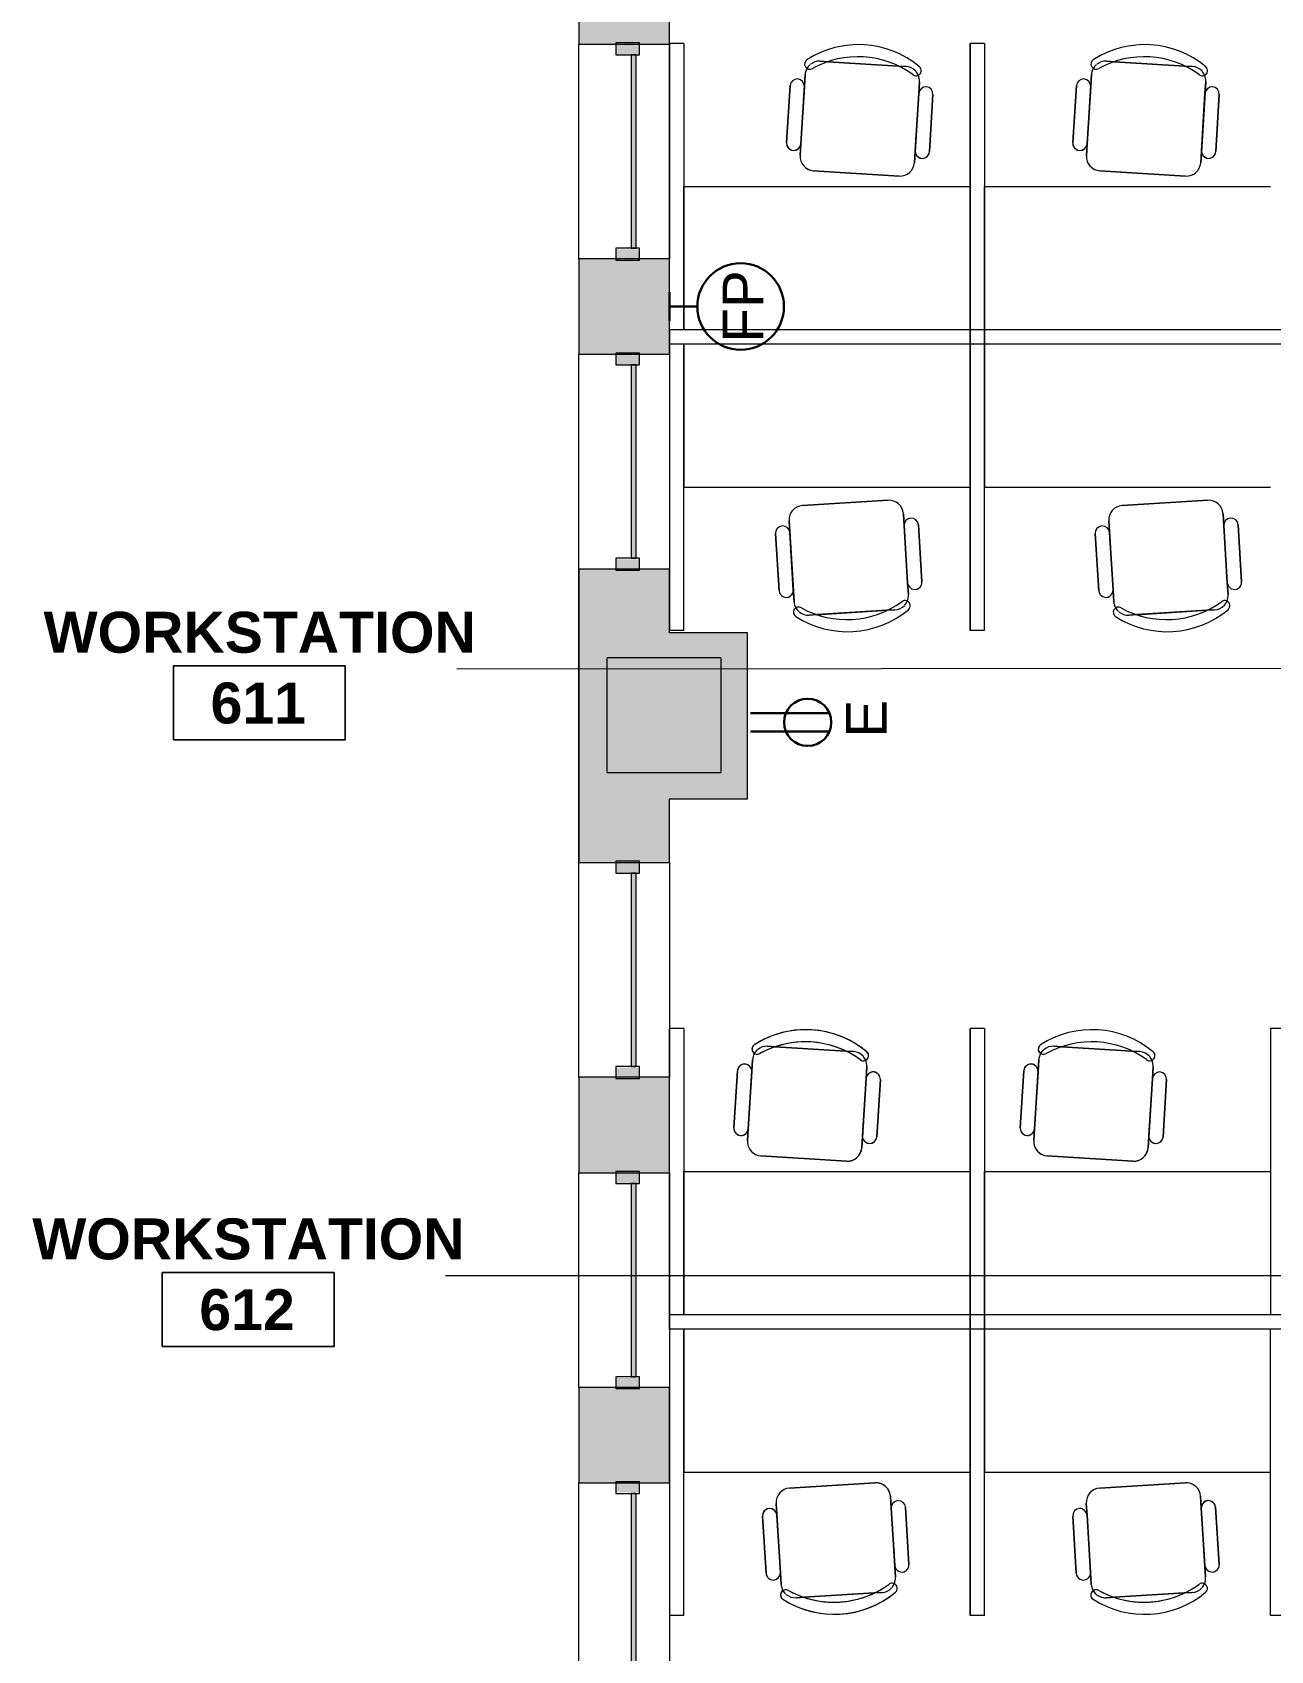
# Model space of a CAD drawing. Header units: inches. Extents: x -1880 to 225, y -1065 to 162.
# Drawn here: x -1880.4 to -1620.9, y -796.9 to -457.8 of the extents above; entities that cross this region are included whole.
import ezdxf

# ---------------------------------------------------------------- set-up
doc = ezdxf.new("R2010")
doc.units = ezdxf.units.IN
doc.header["$MEASUREMENT"] = 0
for name, color, linetype, lineweight in [('06_555 11th St - background_dwg', 8, 'Continuous', 9), ('A-ANNO-NOTE', 131, 'Continuous', 30), ('A-AREA-IDEN', 2, 'Continuous', 9), ('A-DETL', 90, 'Continuous', 9), ('A-GLAZ-CURT', 52, 'Continuous', 13), ('A-GLAZ-CWMG', 51, 'Continuous', 13), ('A-WALL', 113, 'Continuous', 13), ('A-WALL-PATT', 111, 'Continuous', 13), ('I-FURN', 30, 'Continuous', 9), ('S-COLS', 52, 'Continuous', 13), ('W', 7, 'Continuous', 9)]:
    doc.layers.add(name, color=color, linetype=linetype, lineweight=lineweight)
doc.styles.add('Swis721 Lt BT', font='swissl.ttf', dxfattribs={"height": 8.514638})
doc.styles.add('Swis721 Lt BT_B', font='', dxfattribs={"height": 8.583975})
doc.styles.get('Swis721 Lt BT_B').set_extended_font_data('Swis721 Lt BT', bold=True)

# ---------------------------------------------------------------- blocks, each defined once
blk = doc.blocks.new('System Panel - Glazed-4837756-FIRST FLOOR POWER _ SIGNAL')
at = {"layer": 'A-GLAZ-CURT', "lineweight": 9}
blk.add_hatch(color=7, dxfattribs=at).paths.add_polyline_path([(20.25, 0.75), (20.25, 1.75), (-20.25, 1.75), (-20.25, 0.75), (-0.51, 0.75)], flags=0)
at = {"layer": 'A-GLAZ-CURT', "color": 8, "lineweight": 20}
for p, q in [((20.25, 1.75), (-20.25, 1.75)), ((-20.25, 1.75), (-20.25, 0.75)), ((-20.25, 0.75), (20.25, 0.75)), ((20.25, 0.75), (20.25, 1.75))]:
    blk.add_line(p, q, dxfattribs=at)
blk = doc.blocks.new('System Panel - Glazed-4837760-FIRST FLOOR POWER _ SIGNAL')
at = {"layer": 'A-GLAZ-CURT', "lineweight": 9}
blk.add_hatch(color=7, dxfattribs=at).paths.add_polyline_path([(20.25, 1.75), (-20.25, 1.75), (-20.25, 0.75), (20.25, 0.75)], flags=0)
at = {"layer": 'A-GLAZ-CURT', "color": 8, "lineweight": 20}
for p, q in [((20.25, 1.75), (-20.25, 1.75)), ((-20.25, 1.75), (-20.25, 0.75)), ((-20.25, 0.75), (20.25, 0.75)), ((20.25, 0.75), (20.25, 1.75))]:
    blk.add_line(p, q, dxfattribs=at)
blk = doc.blocks.new('Rectangular Mullion - 2_5_ x 5_ rectangular-4837751-FIRST FLOOR POWER _ SIGNAL')
at = {"layer": 'A-GLAZ-CWMG', "lineweight": 9}
blk.add_hatch(color=7, dxfattribs=at).paths.add_polyline_path([(1, -1.75), (1, -2.5), (-1.25, -2.5), (-1.25, 2.5), (1, 2.5), (1, -0.75)], flags=0)
at = {"layer": 'A-GLAZ-CWMG', "color": 8, "lineweight": 20}
for p, q in [((-1.25, 2.5), (1.25, 2.5)), ((-1.25, -2.5), (-1.25, 2.5)), ((1.25, 2.5), (1.25, -2.5)), ((1.25, -2.5), (-1.25, -2.5))]:
    blk.add_line(p, q, dxfattribs=at)
blk = doc.blocks.new('Rectangular Mullion - 2_5_ x 5_ rectangular-4836572-FIRST FLOOR POWER _ SIGNAL')
at = {"layer": 'A-GLAZ-CWMG', "lineweight": 9}
blk.add_hatch(color=7, dxfattribs=at).paths.add_polyline_path([(1.25, 2.5), (1.25, -2.5), (-1, -2.5), (-1, 2.5)], flags=0)
at = {"layer": 'A-GLAZ-CWMG', "color": 8, "lineweight": 20}
for p, q in [((-1.25, 2.5), (1.25, 2.5)), ((-1.25, -2.5), (-1.25, 2.5)), ((1.25, 2.5), (1.25, -2.5)), ((1.25, -2.5), (-1.25, -2.5))]:
    blk.add_line(p, q, dxfattribs=at)
blk = doc.blocks.new('Concrete-Rectangular-Column - 24 x 24-5170815-FIRST FLOOR POWER _ SIGNAL')
at = {"layer": 'S-COLS', "lineweight": 9}
blk.add_hatch(color=7, dxfattribs=at).paths.add_polyline_path([(-8.25, -12), (12, -12), (12, 12), (-12, 12), (-12, -12)], flags=0)
at = {"layer": 'S-COLS', "color": 8, "lineweight": 20}
for p, q in [((12, 12), (-12, 12)), ((-12, 12), (-12, -12)), ((12, -12), (12, 12)), ((-12, -12), (12, -12))]:
    blk.add_line(p, q, dxfattribs=at)
blk = doc.blocks.new('F-Chairs1 - Workstation-4925058-FIRST FLOOR POWER _ SIGNAL')
at = {"layer": 'I-FURN'}
for p, q in [((-7.33, -4), (-9, -4)), ((-9, -4), (-7.33, -4)), ((7.44, -4), (-7.44, -4)), ((7.33, -4), (-7.33, -4)), ((-7.33, -4), (7.33, -4)), ((9, -4), (7.33, -4)), ((7.33, -4), (9, -4)), ((-15, -9.5), (-15, -21.5)), ((-15, -9.5), (-15, -21.5)), ((-15, -21.5), (-15, -9.5)), ((-12, -7), (-12, -24)), ((-12, -7), (-12, -9.5)), ((-12, -9.5), (-12, -7)), ((-12, -21.5), (-12, -9.5)), ((-12, -9.5), (-12, -21.5)), ((-12, -9.5), (-12, -21.5)), ((-12, -21.5), (-12, -9.5)), ((12, -24), (12, -7)), ((12, -9.5), (12, -7)), ((12, -7), (12, -9.5)), ((12, -9.5), (12, -21.5)), ((12, -21.5), (12, -9.5)), ((12, -21.5), (12, -9.5)), ((12, -9.5), (12, -21.5)), ((15, -21.5), (15, -9.5)), ((15, -21.5), (15, -9.5)), ((15, -9.5), (15, -21.5)), ((-12, -21.5), (-12, -24)), ((-12, -24), (-12, -21.5)), ((12, -24), (12, -21.5)), ((12, -21.5), (12, -24)), ((-9, -27), (9, -27)), ((-9, -27), (9, -27)), ((9, -27), (-9, -27))]:
    blk.add_line(p, q, dxfattribs=at)
for centre, radius, start, end in [((0, -20), 20, 53.8255, 126.1745), ((0, -20), 20, 53.8255, 126.1745), ((0, -20), 20, 117.1309, 126.1745), ((0, -22.18), 19.64, 57.5758, 122.4242), ((0, -22.18), 19.64, 57.5758, 122.4242), ((0, -22.18), 19.64, 98.1061, 122.4242), ((0, -20), 20, 53.8255, 117.1309), ((0, -22.18), 19.64, 57.5758, 98.1061), ((-11.17, -4.73), 1.08, 126.1745, 306.1745), ((-11.17, -4.73), 1.08, 126.1745, 306.1745), ((-11.17, -4.73), 1.08, 126.1745, 306.1745), ((-9, -7), 3, 153.7164, 180), ((-9, -7), 3, 153.6047, 180), ((-9, -7), 3, 153.6047, 180), ((-9, -7), 3, 135, 153.6047), ((-9, -7), 3, 135, 153.6047), ((-9, -7), 3, 90, 133.385), ((-9, -7), 3, 90, 133.385), ((9, -7), 3, 45.9978, 90), ((9, -7), 3, 45.9978, 90), ((11.17, -4.73), 1.08, 233.8255, 53.8255), ((11.17, -4.73), 1.08, 233.8255, 53.8255), ((11.17, -4.73), 1.08, 233.8255, 38.8255), ((9, -7), 3, 26.3953, 45), ((9, -7), 3, 26.3953, 45), ((9, -7), 3, 0, 26.2836), ((9, -7), 3, 360, 26.3953), ((9, -7), 3, 360, 26.3953), ((11.17, -4.73), 1.08, 38.8255, 53.8255), ((-13.5, -9.5), 1.5, 0, 180), ((-13.5, -9.5), 1.5, 360, 180), ((-13.5, -9.5), 1.5, 165, 180), ((-13.5, -9.5), 1.5, 150, 165), ((-13.5, -9.5), 1.5, 135, 150), ((-13.5, -9.5), 1.5, 120, 135), ((-13.5, -9.5), 1.5, 0, 120), ((13.5, -9.5), 1.5, 0, 180), ((13.5, -9.5), 1.5, 360, 180), ((13.5, -9.5), 1.5, 90, 180), ((13.5, -9.5), 1.5, 0, 90), ((-13.5, -21.5), 1.5, 180, 0), ((-13.5, -21.5), 1.5, 180, 360), ((-13.5, -21.5), 1.5, 180, 0), ((13.5, -21.5), 1.5, 180, 0), ((13.5, -21.5), 1.5, 180, 360), ((13.5, -21.5), 1.5, 180, 240), ((13.5, -21.5), 1.5, 240, 0), ((-9, -24), 3, 180, 270), ((-9, -24), 3, 180, 270), ((-9, -24), 3, 180, 210), ((-9, -24), 3, 210, 225), ((-9, -24), 3, 225, 240), ((-9, -24), 3, 240, 255), ((-9, -24), 3, 255, 270), ((9, -24), 3, 270, 0), ((9, -24), 3, 270, 360), ((9, -24), 3, 270, 0)]:
    blk.add_arc(centre, radius, start, end, dxfattribs=at)
blk = doc.blocks.new('F-Chairs1 - Workstation-V14-FIRST FLOOR POWER _ SIGNAL')
at = {"layer": 'I-FURN'}
for p, q in [((-12, 7), (-12, 24)), ((-12, 24), (-12, 21.5)), ((-12, 21.5), (-12, 24)), ((-9, 27), (9, 27)), ((9, 27), (-9, 27)), ((-9, 27), (9, 27)), ((12, 24), (12, 7)), ((12, 21.5), (12, 24)), ((12, 24), (12, 21.5)), ((-15, 9.5), (-15, 21.5)), ((-15, 21.5), (-15, 9.5)), ((-15, 9.5), (-15, 21.5)), ((-12, 9.5), (-12, 21.5)), ((-12, 21.5), (-12, 9.5)), ((-12, 21.5), (-12, 9.5)), ((-12, 9.5), (-12, 21.5)), ((12, 21.5), (12, 9.5)), ((12, 9.5), (12, 21.5)), ((12, 9.5), (12, 21.5)), ((12, 21.5), (12, 9.5)), ((15, 21.5), (15, 9.5)), ((15, 9.5), (15, 21.5)), ((15, 21.5), (15, 9.5)), ((-12, 9.5), (-12, 7)), ((-12, 7), (-12, 9.5)), ((12, 7), (12, 9.5)), ((12, 9.5), (12, 7)), ((-9, 4), (-7.33, 4)), ((-7.33, 4), (-9, 4)), ((7.44, 4), (-7.44, 4)), ((-7.33, 4), (7.33, 4)), ((7.33, 4), (-7.33, 4)), ((7.33, 4), (9, 4)), ((9, 4), (7.33, 4))]:
    blk.add_line(p, q, dxfattribs=at)
for centre, radius, start, end in [((-9, 24), 3, 90, 180), ((-9, 24), 3, 90, 180), ((-9, 24), 3, 105, 180), ((-9, 24), 3, 90, 105), ((9, 24), 3, 360, 90), ((9, 24), 3, 360, 90), ((9, 24), 3, 30, 90), ((9, 24), 3, 15, 30), ((9, 24), 3, 0, 15), ((-13.5, 21.5), 1.5, 360, 180), ((-13.5, 21.5), 1.5, 360, 180), ((-13.5, 21.5), 1.5, 105, 180), ((-13.5, 21.5), 1.5, 0, 105), ((13.5, 21.5), 1.5, 360, 180), ((13.5, 21.5), 1.5, 360, 180), ((13.5, 21.5), 1.5, 75, 180), ((13.5, 21.5), 1.5, 0, 75), ((-13.5, 9.5), 1.5, 180, 360), ((-13.5, 9.5), 1.5, 180, 360), ((-13.5, 9.5), 1.5, 180, 0), ((-9, 7), 3, 180, 206.2836), ((-9, 7), 3, 180, 206.3953), ((-9, 7), 3, 180, 206.3953), ((9, 7), 3, 333.7164, 360), ((9, 7), 3, 333.6047, 0), ((9, 7), 3, 333.6047, 0), ((13.5, 9.5), 1.5, 180, 360), ((13.5, 9.5), 1.5, 180, 360), ((13.5, 9.5), 1.5, 180, 225), ((13.5, 9.5), 1.5, 225, 0), ((-11.17, 4.73), 1.08, 53.8255, 233.8255), ((-11.17, 4.73), 1.08, 53.8255, 233.8255), ((-11.17, 4.73), 1.08, 83.8255, 188.8255), ((-11.17, 4.73), 1.08, 188.8255, 233.8255), ((0, 20), 20, 233.8255, 306.1745), ((0, 20), 20, 233.8255, 306.1745), ((0, 20), 20, 233.8255, 306.1745), ((-9, 7), 3, 206.3953, 225), ((-9, 7), 3, 206.3953, 225), ((-9, 7), 3, 225.9978, 270), ((-9, 7), 3, 225.9978, 270), ((-11.17, 4.73), 1.08, 68.8255, 83.8255), ((-11.17, 4.73), 1.08, 53.8255, 68.8255), ((0, 22.18), 19.64, 237.5758, 302.4242), ((0, 22.18), 19.64, 237.5758, 302.4242), ((0, 22.18), 19.64, 237.5758, 302.4242), ((9, 7), 3, 270, 314.0022), ((9, 7), 3, 270, 314.0022), ((11.17, 4.73), 1.08, 306.1745, 126.1745), ((11.17, 4.73), 1.08, 306.1745, 126.1745), ((11.17, 4.73), 1.08, 21.1745, 126.1745), ((9, 7), 3, 315, 333.6047), ((9, 7), 3, 315, 333.6047), ((11.17, 4.73), 1.08, 306.1745, 21.1745)]:
    blk.add_arc(centre, radius, start, end, dxfattribs=at)
blk = doc.blocks.new('F-Chairs1 - Workstation-V15-FIRST FLOOR POWER _ SIGNAL')
at = {"layer": 'I-FURN'}
for p, q in [((-7.33, -4), (-9, -4)), ((-9, -4), (-7.33, -4)), ((7.44, -4), (-7.44, -4)), ((7.33, -4), (-7.33, -4)), ((-7.33, -4), (7.33, -4)), ((9, -4), (7.33, -4)), ((7.33, -4), (9, -4)), ((-15, -9.5), (-15, -21.5)), ((-15, -9.5), (-15, -21.5)), ((-15, -21.5), (-15, -9.5)), ((-12, -7), (-12, -24)), ((-12, -7), (-12, -9.5)), ((-12, -9.5), (-12, -7)), ((-12, -21.5), (-12, -9.5)), ((-12, -9.5), (-12, -21.5)), ((-12, -9.5), (-12, -21.5)), ((-12, -21.5), (-12, -9.5)), ((12, -24), (12, -7)), ((12, -9.5), (12, -7)), ((12, -7), (12, -9.5)), ((12, -9.5), (12, -21.5)), ((12, -21.5), (12, -9.5)), ((12, -21.5), (12, -9.5)), ((12, -9.5), (12, -21.5)), ((15, -21.5), (15, -9.5)), ((15, -21.5), (15, -9.5)), ((15, -9.5), (15, -21.5)), ((-12, -21.5), (-12, -24)), ((-12, -24), (-12, -21.5)), ((12, -24), (12, -21.5)), ((12, -21.5), (12, -24)), ((-9, -27), (9, -27)), ((-9, -27), (9, -27)), ((9, -27), (-9, -27))]:
    blk.add_line(p, q, dxfattribs=at)
for centre, radius, start, end in [((0, -20), 20, 53.8255, 126.1745), ((0, -20), 20, 53.8255, 126.1745), ((0, -20), 20, 53.8255, 126.1745), ((0, -22.18), 19.64, 57.5758, 122.4242), ((0, -22.18), 19.64, 57.5758, 122.4242), ((0, -22.18), 19.64, 98.1061, 122.4242), ((0, -22.18), 19.64, 57.5758, 98.1061), ((-11.17, -4.73), 1.08, 126.1745, 306.1745), ((-11.17, -4.73), 1.08, 126.1745, 306.1745), ((-11.17, -4.73), 1.08, 126.1745, 306.1745), ((-9, -7), 3, 153.7164, 180), ((-9, -7), 3, 153.6047, 180), ((-9, -7), 3, 153.6047, 180), ((-9, -7), 3, 135, 153.6047), ((-9, -7), 3, 135, 153.6047), ((-9, -7), 3, 90, 133.385), ((-9, -7), 3, 90, 133.385), ((9, -7), 3, 60, 90), ((9, -7), 3, 45.9978, 90), ((9, -7), 3, 45.9978, 60), ((11.17, -4.73), 1.08, 233.8255, 53.8255), ((11.17, -4.73), 1.08, 233.8255, 53.8255), ((11.17, -4.73), 1.08, 233.8255, 248.8255), ((11.17, -4.73), 1.08, 248.8255, 263.8255), ((11.17, -4.73), 1.08, 263.8255, 353.8255), ((9, -7), 3, 30, 45), ((9, -7), 3, 26.3953, 45), ((9, -7), 3, 26.3953, 30), ((9, -7), 3, 0, 26.2836), ((9, -7), 3, 360, 26.3953), ((9, -7), 3, 360, 26.3953), ((11.17, -4.73), 1.08, 353.8255, 53.8255), ((-13.5, -9.5), 1.5, 0, 180), ((-13.5, -9.5), 1.5, 360, 180), ((-13.5, -9.5), 1.5, 0, 180), ((13.5, -9.5), 1.5, 0, 180), ((13.5, -9.5), 1.5, 360, 180), ((13.5, -9.5), 1.5, 0, 180), ((-13.5, -21.5), 1.5, 180, 0), ((-13.5, -21.5), 1.5, 180, 360), ((-13.5, -21.5), 1.5, 180, 330), ((-13.5, -21.5), 1.5, 330, 345), ((-13.5, -21.5), 1.5, 345, 0), ((13.5, -21.5), 1.5, 180, 0), ((13.5, -21.5), 1.5, 180, 360), ((13.5, -21.5), 1.5, 180, 270), ((13.5, -21.5), 1.5, 270, 0), ((-9, -24), 3, 180, 270), ((-9, -24), 3, 180, 270), ((-9, -24), 3, 180, 270), ((9, -24), 3, 270, 0), ((9, -24), 3, 270, 360), ((9, -24), 3, 270, 0)]:
    blk.add_arc(centre, radius, start, end, dxfattribs=at)
blk = doc.blocks.new('F-Chairs1 - Workstation-V19-FIRST FLOOR POWER _ SIGNAL')
at = {"layer": 'I-FURN'}
for p, q in [((-12, 7), (-12, 24)), ((-12, 24), (-12, 21.5)), ((-12, 21.5), (-12, 24)), ((-9, 27), (9, 27)), ((9, 27), (-9, 27)), ((-9, 27), (9, 27)), ((12, 24), (12, 7)), ((12, 21.5), (12, 24)), ((12, 24), (12, 21.5)), ((-15, 9.5), (-15, 21.5)), ((-15, 21.5), (-15, 9.5)), ((-15, 9.5), (-15, 21.5)), ((-12, 9.5), (-12, 21.5)), ((-12, 21.5), (-12, 9.5)), ((-12, 21.5), (-12, 9.5)), ((-12, 9.5), (-12, 21.5)), ((12, 21.5), (12, 9.5)), ((12, 9.5), (12, 21.5)), ((12, 9.5), (12, 21.5)), ((12, 21.5), (12, 9.5)), ((15, 21.5), (15, 9.5)), ((15, 9.5), (15, 21.5)), ((15, 21.5), (15, 9.5)), ((-12, 9.5), (-12, 7)), ((-12, 7), (-12, 9.5)), ((12, 7), (12, 9.5)), ((12, 9.5), (12, 7)), ((-9, 4), (-7.33, 4)), ((-7.33, 4), (-9, 4)), ((7.44, 4), (-7.44, 4)), ((-7.33, 4), (7.33, 4)), ((7.33, 4), (-7.33, 4)), ((7.33, 4), (9, 4)), ((9, 4), (7.33, 4))]:
    blk.add_line(p, q, dxfattribs=at)
for centre, radius, start, end in [((-9, 24), 3, 90, 180), ((-9, 24), 3, 90, 180), ((-9, 24), 3, 165, 180), ((-9, 24), 3, 90, 165), ((9, 24), 3, 360, 90), ((9, 24), 3, 360, 90), ((9, 24), 3, 0, 90), ((-13.5, 21.5), 1.5, 360, 180), ((-13.5, 21.5), 1.5, 360, 180), ((-13.5, 21.5), 1.5, 90, 180), ((-13.5, 21.5), 1.5, 75, 90), ((-13.5, 21.5), 1.5, 60, 75), ((-13.5, 21.5), 1.5, 0, 60), ((13.5, 21.5), 1.5, 360, 180), ((13.5, 21.5), 1.5, 360, 180), ((13.5, 21.5), 1.5, 135, 180), ((13.5, 21.5), 1.5, 45, 135), ((13.5, 21.5), 1.5, 30, 45), ((13.5, 21.5), 1.5, 15, 30), ((13.5, 21.5), 1.5, 0, 15), ((-13.5, 9.5), 1.5, 180, 360), ((-13.5, 9.5), 1.5, 180, 360), ((-13.5, 9.5), 1.5, 180, 225), ((-13.5, 9.5), 1.5, 225, 240), ((-13.5, 9.5), 1.5, 240, 255), ((-13.5, 9.5), 1.5, 255, 345), ((-13.5, 9.5), 1.5, 345, 0), ((-9, 7), 3, 180, 206.2836), ((-9, 7), 3, 180, 206.3953), ((-9, 7), 3, 180, 206.3953), ((9, 7), 3, 333.7164, 360), ((9, 7), 3, 333.6047, 0), ((9, 7), 3, 333.6047, 0), ((13.5, 9.5), 1.5, 180, 360), ((13.5, 9.5), 1.5, 180, 360), ((13.5, 9.5), 1.5, 180, 210), ((13.5, 9.5), 1.5, 210, 225), ((13.5, 9.5), 1.5, 225, 240), ((13.5, 9.5), 1.5, 240, 330), ((13.5, 9.5), 1.5, 330, 0), ((-11.17, 4.73), 1.08, 53.8255, 233.8255), ((-11.17, 4.73), 1.08, 53.8255, 233.8255), ((-11.17, 4.73), 1.08, 158.8255, 233.8255), ((-11.17, 4.73), 1.08, 68.8255, 158.8255), ((0, 20), 20, 233.8255, 306.1745), ((0, 20), 20, 233.8255, 306.1745), ((0, 20), 20, 233.8255, 242.8691), ((-9, 7), 3, 206.3953, 225), ((-9, 7), 3, 206.3953, 225), ((-9, 7), 3, 225.9978, 270), ((-9, 7), 3, 225.9978, 270), ((-11.17, 4.73), 1.08, 53.8255, 68.8255), ((0, 22.18), 19.64, 237.5758, 302.4242), ((0, 22.18), 19.64, 237.5758, 302.4242), ((0, 22.18), 19.64, 237.5758, 245.6818), ((0, 22.18), 19.64, 245.6818, 294.3182), ((0, 22.18), 19.64, 294.3182, 302.4242), ((9, 7), 3, 270, 314.0022), ((9, 7), 3, 270, 314.0022), ((0, 20), 20, 297.1309, 306.1745), ((11.17, 4.73), 1.08, 306.1745, 126.1745), ((11.17, 4.73), 1.08, 306.1745, 126.1745), ((11.17, 4.73), 1.08, 51.1745, 126.1745), ((9, 7), 3, 315, 333.6047), ((9, 7), 3, 315, 333.6047), ((11.17, 4.73), 1.08, 306.1745, 21.1745), ((11.17, 4.73), 1.08, 36.1745, 51.1745), ((11.17, 4.73), 1.08, 21.1745, 36.1745), ((0, 20), 20, 242.8691, 297.1309)]:
    blk.add_arc(centre, radius, start, end, dxfattribs=at)
blk = doc.blocks.new('F-Chairs1 - Workstation-V23-FIRST FLOOR POWER _ SIGNAL')
at = {"layer": 'I-FURN'}
for p, q in [((-12, 7), (-12, 24)), ((-12, 24), (-12, 21.5)), ((-12, 21.5), (-12, 24)), ((-9, 27), (9, 27)), ((9, 27), (-9, 27)), ((-9, 27), (9, 27)), ((12, 24), (12, 7)), ((12, 21.5), (12, 24)), ((12, 24), (12, 21.5)), ((-15, 9.5), (-15, 21.5)), ((-15, 21.5), (-15, 9.5)), ((-15, 9.5), (-15, 21.5)), ((-12, 9.5), (-12, 21.5)), ((-12, 21.5), (-12, 9.5)), ((-12, 21.5), (-12, 9.5)), ((-12, 9.5), (-12, 21.5)), ((12, 21.5), (12, 9.5)), ((12, 9.5), (12, 21.5)), ((12, 9.5), (12, 21.5)), ((12, 21.5), (12, 9.5)), ((15, 21.5), (15, 9.5)), ((15, 9.5), (15, 21.5)), ((15, 21.5), (15, 9.5)), ((-12, 9.5), (-12, 7)), ((-12, 7), (-12, 9.5)), ((12, 7), (12, 9.5)), ((12, 9.5), (12, 7)), ((-9, 4), (-7.33, 4)), ((-7.33, 4), (-9, 4)), ((7.44, 4), (-7.44, 4)), ((-7.33, 4), (7.33, 4)), ((7.33, 4), (-7.33, 4)), ((7.33, 4), (9, 4)), ((9, 4), (7.33, 4))]:
    blk.add_line(p, q, dxfattribs=at)
for centre, radius, start, end in [((-9, 24), 3, 90, 180), ((-9, 24), 3, 90, 180), ((-9, 24), 3, 90, 180), ((9, 24), 3, 360, 90), ((9, 24), 3, 360, 90), ((9, 24), 3, 0, 90), ((-13.5, 21.5), 1.5, 360, 180), ((-13.5, 21.5), 1.5, 360, 180), ((-13.5, 21.5), 1.5, 0, 180), ((13.5, 21.5), 1.5, 360, 180), ((13.5, 21.5), 1.5, 360, 180), ((13.5, 21.5), 1.5, 0, 180), ((-13.5, 9.5), 1.5, 180, 360), ((-13.5, 9.5), 1.5, 180, 360), ((-13.5, 9.5), 1.5, 180, 0), ((-9, 7), 3, 180, 206.2836), ((-9, 7), 3, 180, 206.3953), ((-9, 7), 3, 180, 206.3953), ((9, 7), 3, 333.7164, 360), ((9, 7), 3, 333.6047, 0), ((9, 7), 3, 333.6047, 0), ((13.5, 9.5), 1.5, 180, 360), ((13.5, 9.5), 1.5, 180, 360), ((13.5, 9.5), 1.5, 180, 0), ((-11.17, 4.73), 1.08, 53.8255, 233.8255), ((-11.17, 4.73), 1.08, 53.8255, 233.8255), ((-11.17, 4.73), 1.08, 53.8255, 233.8255), ((0, 20), 20, 233.8255, 306.1745), ((0, 20), 20, 233.8255, 306.1745), ((0, 20), 20, 233.8255, 306.1745), ((-9, 7), 3, 206.3953, 225), ((-9, 7), 3, 206.3953, 225), ((-9, 7), 3, 225.9978, 270), ((-9, 7), 3, 225.9978, 270), ((0, 22.18), 19.64, 237.5758, 302.4242), ((0, 22.18), 19.64, 237.5758, 302.4242), ((0, 22.18), 19.64, 237.5758, 302.4242), ((9, 7), 3, 270, 314.0022), ((9, 7), 3, 270, 314.0022), ((11.17, 4.73), 1.08, 306.1745, 126.1745), ((11.17, 4.73), 1.08, 306.1745, 126.1745), ((11.17, 4.73), 1.08, 306.1745, 126.1745), ((9, 7), 3, 315, 333.6047), ((9, 7), 3, 315, 333.6047)]:
    blk.add_arc(centre, radius, start, end, dxfattribs=at)
blk = doc.blocks.new('F-Chairs1 - Workstation-V25-FIRST FLOOR POWER _ SIGNAL')
at = {"layer": 'I-FURN'}
for p, q in [((-7.33, -4), (-9, -4)), ((-9, -4), (-7.33, -4)), ((7.44, -4), (-7.44, -4)), ((7.33, -4), (-7.33, -4)), ((-7.33, -4), (7.33, -4)), ((9, -4), (7.33, -4)), ((7.33, -4), (9, -4)), ((-15, -9.5), (-15, -21.5)), ((-15, -9.5), (-15, -21.5)), ((-15, -21.5), (-15, -9.5)), ((-12, -7), (-12, -24)), ((-12, -7), (-12, -9.5)), ((-12, -9.5), (-12, -7)), ((-12, -21.5), (-12, -9.5)), ((-12, -9.5), (-12, -21.5)), ((-12, -9.5), (-12, -21.5)), ((-12, -21.5), (-12, -9.5)), ((12, -24), (12, -7)), ((12, -9.5), (12, -7)), ((12, -7), (12, -9.5)), ((12, -9.5), (12, -21.5)), ((12, -21.5), (12, -9.5)), ((12, -21.5), (12, -9.5)), ((12, -9.5), (12, -21.5)), ((15, -21.5), (15, -9.5)), ((15, -21.5), (15, -9.5)), ((15, -9.5), (15, -21.5)), ((-12, -21.5), (-12, -24)), ((-12, -24), (-12, -21.5)), ((12, -24), (12, -21.5)), ((12, -21.5), (12, -24)), ((-9, -27), (9, -27)), ((-9, -27), (9, -27)), ((9, -27), (-9, -27))]:
    blk.add_line(p, q, dxfattribs=at)
for centre, radius, start, end in [((0, -20), 20, 53.8255, 126.1745), ((0, -20), 20, 53.8255, 126.1745), ((0, -20), 20, 53.8255, 126.1745), ((0, -22.18), 19.64, 57.5758, 122.4242), ((0, -22.18), 19.64, 57.5758, 122.4242), ((0, -22.18), 19.64, 57.5758, 122.4242), ((-11.17, -4.73), 1.08, 126.1745, 306.1745), ((-11.17, -4.73), 1.08, 126.1745, 306.1745), ((-11.17, -4.73), 1.08, 126.1745, 306.1745), ((-9, -7), 3, 153.7164, 180), ((-9, -7), 3, 153.6047, 180), ((-9, -7), 3, 153.6047, 180), ((-9, -7), 3, 135, 153.6047), ((-9, -7), 3, 135, 153.6047), ((-9, -7), 3, 90, 133.2301), ((-9, -7), 3, 90, 133.2301), ((9, -7), 3, 45.9978, 90), ((9, -7), 3, 45.9978, 90), ((11.17, -4.73), 1.08, 233.8255, 53.8255), ((11.17, -4.73), 1.08, 233.8255, 53.8255), ((11.17, -4.73), 1.08, 233.8255, 53.8255), ((9, -7), 3, 26.3953, 45), ((9, -7), 3, 26.3953, 45), ((9, -7), 3, 0, 26.2836), ((9, -7), 3, 360, 26.3953), ((9, -7), 3, 360, 26.3953), ((-13.5, -9.5), 1.5, 0, 180), ((-13.5, -9.5), 1.5, 360, 180), ((-13.5, -9.5), 1.5, 0, 180), ((13.5, -9.5), 1.5, 0, 180), ((13.5, -9.5), 1.5, 360, 180), ((13.5, -9.5), 1.5, 0, 180), ((-13.5, -21.5), 1.5, 180, 0), ((-13.5, -21.5), 1.5, 180, 360), ((-13.5, -21.5), 1.5, 180, 0), ((13.5, -21.5), 1.5, 180, 0), ((13.5, -21.5), 1.5, 180, 360), ((13.5, -21.5), 1.5, 180, 0), ((-9, -24), 3, 180, 270), ((-9, -24), 3, 180, 270), ((-9, -24), 3, 180, 270), ((9, -24), 3, 270, 0), ((9, -24), 3, 270, 360), ((9, -24), 3, 270, 0)]:
    blk.add_arc(centre, radius, start, end, dxfattribs=at)
blk = doc.blocks.new('F-Chairs1 - Workstation-V22-FIRST FLOOR POWER _ SIGNAL')
at = {"layer": 'I-FURN'}
for p, q in [((-7.33, -4), (-9, -4)), ((-9, -4), (-7.33, -4)), ((7.44, -4), (-7.44, -4)), ((7.33, -4), (-7.33, -4)), ((-7.33, -4), (7.33, -4)), ((9, -4), (7.33, -4)), ((7.33, -4), (9, -4)), ((-15, -9.5), (-15, -21.5)), ((-15, -9.5), (-15, -21.5)), ((-15, -21.5), (-15, -9.5)), ((-12, -7), (-12, -24)), ((-12, -7), (-12, -9.5)), ((-12, -9.5), (-12, -7)), ((-12, -21.5), (-12, -9.5)), ((-12, -9.5), (-12, -21.5)), ((-12, -9.5), (-12, -21.5)), ((-12, -21.5), (-12, -9.5)), ((12, -24), (12, -7)), ((12, -9.5), (12, -7)), ((12, -7), (12, -9.5)), ((12, -9.5), (12, -21.5)), ((12, -21.5), (12, -9.5)), ((12, -21.5), (12, -9.5)), ((12, -9.5), (12, -21.5)), ((15, -21.5), (15, -9.5)), ((15, -21.5), (15, -9.5)), ((15, -9.5), (15, -21.5)), ((-12, -21.5), (-12, -24)), ((-12, -24), (-12, -21.5)), ((12, -24), (12, -21.5)), ((12, -21.5), (12, -24)), ((-9, -27), (9, -27)), ((-9, -27), (9, -27)), ((9, -27), (-9, -27))]:
    blk.add_line(p, q, dxfattribs=at)
for centre, radius, start, end in [((0, -20), 20, 53.8255, 126.1745), ((0, -20), 20, 53.8255, 126.1745), ((0, -20), 20, 53.8255, 126.1745), ((0, -22.18), 19.64, 57.5758, 122.4242), ((0, -22.18), 19.64, 57.5758, 122.4242), ((0, -22.18), 19.64, 57.5758, 122.4242), ((-11.17, -4.73), 1.08, 126.1745, 306.1745), ((-11.17, -4.73), 1.08, 126.1745, 306.1745), ((-11.17, -4.73), 1.08, 126.1745, 306.1745), ((-9, -7), 3, 153.7164, 180), ((-9, -7), 3, 153.6047, 180), ((-9, -7), 3, 153.6047, 180), ((-9, -7), 3, 135, 153.6047), ((-9, -7), 3, 135, 153.6047), ((-9, -7), 3, 90, 134.0022), ((-9, -7), 3, 90, 134.0022), ((9, -7), 3, 45.9978, 90), ((9, -7), 3, 45.9978, 90), ((11.17, -4.73), 1.08, 233.8255, 53.8255), ((11.17, -4.73), 1.08, 233.8255, 53.8255), ((11.17, -4.73), 1.08, 233.8255, 53.8255), ((9, -7), 3, 26.3953, 45), ((9, -7), 3, 26.3953, 45), ((9, -7), 3, 0, 26.2836), ((9, -7), 3, 360, 26.3953), ((9, -7), 3, 360, 26.3953), ((-13.5, -9.5), 1.5, 0, 180), ((-13.5, -9.5), 1.5, 360, 180), ((-13.5, -9.5), 1.5, 0, 180), ((13.5, -9.5), 1.5, 0, 180), ((13.5, -9.5), 1.5, 360, 180), ((13.5, -9.5), 1.5, 0, 180), ((-13.5, -21.5), 1.5, 180, 0), ((-13.5, -21.5), 1.5, 180, 360), ((-13.5, -21.5), 1.5, 180, 0), ((13.5, -21.5), 1.5, 180, 0), ((13.5, -21.5), 1.5, 180, 360), ((13.5, -21.5), 1.5, 180, 0), ((-9, -24), 3, 180, 270), ((-9, -24), 3, 180, 270), ((-9, -24), 3, 180, 270), ((9, -24), 3, 270, 0), ((9, -24), 3, 270, 360), ((9, -24), 3, 270, 0)]:
    blk.add_arc(centre, radius, start, end, dxfattribs=at)
blk = doc.blocks.new('06_555 11th St - background_dwg-4793957-FIRST FLOOR POWER _ SIGNAL')
at = {"layer": 'W'}
blk.add_line((1612.18, 2330.73), (1612.18, 2392.23), dxfattribs=at)
blk = doc.blocks.new('Room Tag - Room Name and Number-3379422-FIRST FLOOR POWER _ SIGNAL')
at = {"layer": 'A-AREA-IDEN'}
for p, q in [((-0.1881, -0.1636), (-0.1881, -0.0018)), ((-0.1881, -0.0018), (0.1869, -0.0018)), ((0.1869, -0.0018), (-0.1881, -0.0018)), ((-0.1881, -0.0018), (-0.1881, -0.1636)), ((0.1869, -0.0018), (0.1869, -0.1636)), ((0.1869, -0.1636), (0.1869, -0.0018)), ((0.1869, -0.1636), (-0.1881, -0.1636)), ((-0.1881, -0.1636), (0.1869, -0.1636))]:
    blk.add_line(p, q, dxfattribs=at)

msp = doc.modelspace()

# ---------------------------------------------------------------- hatches: boundary and pattern name
at = {"layer": 'A-WALL-PATT', "lineweight": 9}
h = msp.add_hatch(color=7, dxfattribs=at)
h.paths.add_polyline_path([(-1765.88, -990.28), (-1746.88, -990.28), (-1746.88, -964.78), (-1765.88, -964.78)], flags=0)
h.paths.add_polyline_path([(-1746.88, -922.78), (-1746.88, -906.53), (-1765.88, -906.53), (-1765.88, -922.78)], flags=0)
h.paths.add_polyline_path([(-1760.01, -864.53), (-1746.88, -864.53), (-1746.88, -847.66), (-1760.01, -847.66), (-1760.01, -823.66), (-1746.88, -823.66), (-1746.88, -806.78), (-1765.88, -806.78), (-1765.88, -864.53)], flags=0)
h.paths.add_polyline_path([(-1746.88, -761.78), (-1746.88, -741.78), (-1765.88, -741.78), (-1765.88, -761.78)], flags=0)
h.paths.add_polyline_path([(-1765.88, -696.78), (-1746.88, -696.78), (-1746.88, -676.78), (-1765.88, -676.78), (-1765.88, -693.99)], flags=0)
h.paths.add_polyline_path([(-1760.01, -631.78), (-1746.88, -631.78), (-1746.88, -612.91), (-1760.01, -612.91), (-1760.01, -588.91), (-1746.88, -588.91), (-1746.88, -570.28), (-1765.88, -570.28), (-1765.88, -631.78)], flags=0)
h.paths.add_polyline_path([(-1765.88, -525.28), (-1746.88, -525.28), (-1746.88, -505.28), (-1765.88, -505.28), (-1765.88, -514.42)], flags=0)
h.paths.add_polyline_path([(-1765.88, -460.28), (-1746.88, -460.28), (-1746.88, -440.53), (-1765.88, -440.53)], flags=0)
h.paths.add_polyline_path([(-1746.88, -395.53), (-1746.88, -376.41), (-1760.01, -376.41), (-1760.01, -352.41), (-1746.88, -352.41), (-1746.88, -333.78), (-1765.88, -333.78), (-1765.88, -395.53)], flags=0)
h.paths.add_polyline_path([(-1765.88, -288.78), (-1746.88, -288.78), (-1746.88, -268.78), (-1765.88, -268.78)], flags=0)
h.paths.add_polyline_path([(-1765.88, -223.78), (-1746.88, -223.78), (-1746.88, -203.78), (-1765.88, -203.78)], flags=0)
h.paths.add_polyline_path([(-1747.79, -158.78), (-1746.88, -158.78), (-1746.88, -147.16), (-1765.88, -147.16), (-1765.88, -158.78)], flags=0)
for points in [[(-1736.07, -588.91), (-1736.01, -588.91), (-1736.01, -583.66), (-1746.88, -583.66), (-1746.88, -588.91)], [(-1730.51, -612.91), (-1730.51, -583.66), (-1736.01, -583.66), (-1736.01, -612.91)], [(-1746.88, -618.41), (-1730.51, -618.41), (-1730.51, -612.91), (-1746.88, -612.91)]]:
    msp.add_hatch(color=7, dxfattribs=at).paths.add_polyline_path(points, flags=0)

# ---------------------------------------------------------------- linework, layer by layer
at = {"layer": 'A-ANNO-NOTE'}
for p, q in [((-1746.88, -518.28), (-1746.88, -512.28)), ((-1746.88, -515.28), (-1741.02, -515.28)), ((-1729.86, -600.49), (-1713.33, -600.49)), ((-1729.86, -604.32), (-1713.33, -604.32))]:
    msp.add_line(p, q, dxfattribs=at)
for centre, radius in [((-1731.95, -515.28), 9.07), ((-1717.9, -602.4), 4.95)]:
    msp.add_circle(centre, radius, dxfattribs=at)
at = {"layer": 'A-AREA-IDEN'}
for p, q in [((-1574.78, -591.14), (-1791.43, -591.24)), ((-1613.39, -718.36), (-1793.79, -718.36))]:
    msp.add_line(p, q, dxfattribs=at)
at = {"layer": 'A-DETL', "lineweight": 13}
for p, q in [((-1746.88, -523.16), (-1746.88, -460.16)), ((-1743.88, -460.16), (-1746.88, -460.16)), ((-1743.88, -460.16), (-1743.88, -520.16)), ((-1683.88, -460.16), (-1683.88, -520.16)), ((-1680.88, -460.16), (-1683.88, -460.16)), ((-1683.88, -523.16), (-1683.88, -460.16)), ((-1680.88, -460.16), (-1683.88, -460.16)), ((-1680.88, -460.16), (-1680.88, -523.16)), ((-1680.88, -460.16), (-1680.88, -520.16)), ((-1743.88, -490.16), (-1683.88, -490.16)), ((-1743.88, -520.16), (-1743.88, -490.16)), ((-1680.88, -490.16), (-1620.88, -490.16)), ((-1680.88, -520.16), (-1680.88, -490.16)), ((-1680.88, -520.16), (-1746.88, -520.16)), ((-1746.88, -520.16), (-1746.88, -583.16)), ((-1683.88, -520.16), (-1746.88, -520.16)), ((-1617.88, -520.16), (-1683.88, -520.16)), ((-1683.88, -520.16), (-1683.88, -583.16)), ((-1620.88, -520.16), (-1683.88, -520.16)), ((-1680.88, -583.16), (-1680.88, -520.16)), ((-1683.88, -523.16), (-1746.88, -523.16)), ((-1680.88, -523.16), (-1746.88, -523.16)), ((-1743.88, -523.16), (-1743.88, -553.16)), ((-1743.88, -583.16), (-1743.88, -523.16)), ((-1683.88, -583.16), (-1683.88, -523.16)), ((-1620.88, -523.16), (-1683.88, -523.16)), ((-1617.88, -523.16), (-1683.88, -523.16)), ((-1680.88, -523.16), (-1680.88, -553.16)), ((-1680.88, -583.16), (-1680.88, -523.16)), ((-1743.88, -553.16), (-1683.88, -553.16)), ((-1680.88, -553.16), (-1620.88, -553.16)), ((-1743.88, -583.16), (-1746.88, -583.16)), ((-1680.88, -583.16), (-1683.88, -583.16)), ((-1680.88, -583.16), (-1683.88, -583.16)), ((-1746.88, -729.56), (-1746.88, -666.56)), ((-1743.88, -666.56), (-1746.88, -666.56)), ((-1743.88, -666.56), (-1743.88, -726.56)), ((-1683.88, -666.56), (-1683.88, -726.56)), ((-1680.88, -666.56), (-1683.88, -666.56)), ((-1683.88, -729.56), (-1683.88, -666.56)), ((-1680.88, -666.56), (-1683.88, -666.56)), ((-1680.88, -666.56), (-1680.88, -729.56)), ((-1680.88, -666.56), (-1680.88, -726.56)), ((-1620.88, -666.56), (-1620.88, -726.56)), ((-1617.88, -666.56), (-1620.88, -666.56)), ((-1743.88, -696.56), (-1683.88, -696.56)), ((-1743.88, -726.56), (-1743.88, -696.56)), ((-1680.88, -696.56), (-1620.88, -696.56)), ((-1680.88, -726.56), (-1680.88, -696.56)), ((-1680.88, -726.56), (-1746.88, -726.56)), ((-1746.88, -726.56), (-1746.88, -789.56)), ((-1683.88, -726.56), (-1746.88, -726.56)), ((-1617.88, -726.56), (-1683.88, -726.56)), ((-1683.88, -726.56), (-1683.88, -789.56)), ((-1620.88, -726.56), (-1683.88, -726.56)), ((-1680.88, -789.56), (-1680.88, -726.56)), ((-1683.88, -729.56), (-1746.88, -729.56)), ((-1680.88, -729.56), (-1746.88, -729.56)), ((-1743.88, -729.56), (-1743.88, -759.56)), ((-1743.88, -789.56), (-1743.88, -729.56)), ((-1683.88, -789.56), (-1683.88, -729.56)), ((-1620.88, -729.56), (-1683.88, -729.56)), ((-1617.88, -729.56), (-1683.88, -729.56)), ((-1680.88, -729.56), (-1680.88, -759.56)), ((-1680.88, -789.56), (-1680.88, -729.56)), ((-1620.88, -789.56), (-1620.88, -729.56)), ((-1743.88, -759.56), (-1683.88, -759.56)), ((-1680.88, -759.56), (-1620.88, -759.56)), ((-1743.88, -789.56), (-1746.88, -789.56)), ((-1680.88, -789.56), (-1683.88, -789.56)), ((-1680.88, -789.56), (-1683.88, -789.56)), ((-1617.88, -789.56), (-1620.88, -789.56))]:
    msp.add_line(p, q, dxfattribs=at)
at = {"layer": 'A-WALL', "color": 8, "lineweight": 20}
for p, q in [((-1765.88, -440.53), (-1765.88, -460.28)), ((-1746.88, -460.28), (-1746.88, -440.53)), ((-1765.88, -460.28), (-1746.88, -460.28)), ((-1746.88, -505.28), (-1765.88, -505.28)), ((-1765.88, -505.28), (-1765.88, -525.28)), ((-1746.88, -525.28), (-1746.88, -505.28)), ((-1765.88, -525.28), (-1746.88, -525.28)), ((-1746.88, -570.28), (-1765.88, -570.28)), ((-1765.88, -570.28), (-1765.88, -631.78)), ((-1746.88, -583.66), (-1746.88, -570.28)), ((-1730.51, -583.66), (-1746.88, -583.66)), ((-1730.51, -618.41), (-1730.51, -583.66)), ((-1746.88, -631.78), (-1746.88, -618.41)), ((-1746.88, -618.41), (-1730.51, -618.41)), ((-1765.88, -631.78), (-1746.88, -631.78)), ((-1746.88, -676.78), (-1765.88, -676.78)), ((-1765.88, -676.78), (-1765.88, -696.78)), ((-1746.88, -696.78), (-1746.88, -676.78)), ((-1765.88, -696.78), (-1746.88, -696.78)), ((-1746.88, -741.78), (-1765.88, -741.78)), ((-1765.88, -741.78), (-1765.88, -761.78)), ((-1746.88, -761.78), (-1746.88, -741.78)), ((-1765.88, -761.78), (-1746.88, -761.78))]:
    msp.add_line(p, q, dxfattribs=at)
at = {"layer": 'A-WALL', "lineweight": 9}
for p, q in [((-1765.88, -505.28), (-1765.88, -460.28)), ((-1746.88, -460.28), (-1746.88, -505.28)), ((-1765.88, -570.28), (-1765.88, -525.28)), ((-1746.88, -525.28), (-1746.88, -570.28)), ((-1765.88, -676.78), (-1765.88, -631.78)), ((-1746.88, -631.78), (-1746.88, -676.78)), ((-1765.88, -741.78), (-1765.88, -696.78)), ((-1746.88, -696.78), (-1746.88, -741.78)), ((-1765.88, -806.78), (-1765.88, -761.78)), ((-1746.88, -761.78), (-1746.88, -806.78))]:
    msp.add_line(p, q, dxfattribs=at)

# ---------------------------------------------------------------- block references
at = {"layer": '06_555 11th St - background_dwg', "color": 7}
msp.add_blockref('06_555 11th St - background_dwg-4793957-FIRST FLOOR POWER _ SIGNAL', (-3378.07, -2962.51), dxfattribs=at)
at = {"layer": 'A-AREA-IDEN', "xscale": 95.99999999999994, "yscale": 95.99999999999994, "zscale": 95.99999999999994}
for p in [(-1832.75, -590.38), (-1835.11, -717.5)]:
    msp.add_blockref('Room Tag - Room Name and Number-3379422-FIRST FLOOR POWER _ SIGNAL', p, dxfattribs=at)
at = {"layer": 'A-GLAZ-CURT', "lineweight": 9, "rotation": 270}
for name, p in [('System Panel - Glazed-4837760-FIRST FLOOR POWER _ SIGNAL', (-1755.63, -482.78)), ('System Panel - Glazed-4837760-FIRST FLOOR POWER _ SIGNAL', (-1755.63, -547.78)), ('System Panel - Glazed-4837760-FIRST FLOOR POWER _ SIGNAL', (-1755.63, -654.28)), ('System Panel - Glazed-4837760-FIRST FLOOR POWER _ SIGNAL', (-1755.63, -719.28)), ('System Panel - Glazed-4837756-FIRST FLOOR POWER _ SIGNAL', (-1755.63, -784.28))]:
    msp.add_blockref(name, p, dxfattribs=at)
at = {"layer": 'A-GLAZ-CWMG', "lineweight": 9, "extrusion": (0, 0, -1), "rotation": 270}
for name, p in [('Rectangular Mullion - 2_5_ x 5_ rectangular-4836572-FIRST FLOOR POWER _ SIGNAL', (1755.63, -461.28)), ('Rectangular Mullion - 2_5_ x 5_ rectangular-4836572-FIRST FLOOR POWER _ SIGNAL', (1755.63, -504.28)), ('Rectangular Mullion - 2_5_ x 5_ rectangular-4836572-FIRST FLOOR POWER _ SIGNAL', (1755.63, -526.28)), ('Rectangular Mullion - 2_5_ x 5_ rectangular-4836572-FIRST FLOOR POWER _ SIGNAL', (1755.63, -569.28)), ('Rectangular Mullion - 2_5_ x 5_ rectangular-4836572-FIRST FLOOR POWER _ SIGNAL', (1755.63, -632.78)), ('Rectangular Mullion - 2_5_ x 5_ rectangular-4836572-FIRST FLOOR POWER _ SIGNAL', (1755.63, -675.78)), ('Rectangular Mullion - 2_5_ x 5_ rectangular-4836572-FIRST FLOOR POWER _ SIGNAL', (1755.63, -697.78)), ('Rectangular Mullion - 2_5_ x 5_ rectangular-4836572-FIRST FLOOR POWER _ SIGNAL', (1755.63, -740.78)), ('Rectangular Mullion - 2_5_ x 5_ rectangular-4837751-FIRST FLOOR POWER _ SIGNAL', (1755.63, -762.78))]:
    msp.add_blockref(name, p, dxfattribs=at)
at = {"layer": 'I-FURN'}
for name, p, rotation in [('F-Chairs1 - Workstation-V23-FIRST FLOOR POWER _ SIGNAL', (-1706.03, -460.44), 176.4612944188764), ('F-Chairs1 - Workstation-V23-FIRST FLOOR POWER _ SIGNAL', (-1646.03, -460.44), 176.4612944188764), ('F-Chairs1 - Workstation-V25-FIRST FLOOR POWER _ SIGNAL', (-1708.35, -583.38), 183.5387055811236), ('F-Chairs1 - Workstation-V22-FIRST FLOOR POWER _ SIGNAL', (-1641.35, -583.38), 183.5387055811236), ('F-Chairs1 - Workstation-V19-FIRST FLOOR POWER _ SIGNAL', (-1717.06, -666.85), 176.4612944188764), ('F-Chairs1 - Workstation-V14-FIRST FLOOR POWER _ SIGNAL', (-1657.06, -666.85), 176.4612944188764), ('F-Chairs1 - Workstation-4925058-FIRST FLOOR POWER _ SIGNAL', (-1711.06, -789.28), 183.5387055811236), ('F-Chairs1 - Workstation-V15-FIRST FLOOR POWER _ SIGNAL', (-1646.06, -789.28), 183.5387055811236)]:
    msp.add_blockref(name, p, dxfattribs=dict(at, rotation=rotation))
at = {"layer": 'S-COLS', "lineweight": 9}
msp.add_blockref('Concrete-Rectangular-Column - 24 x 24-5170815-FIRST FLOOR POWER _ SIGNAL', (-1748.01, -600.91), dxfattribs=at)

# ---------------------------------------------------------------- texts
at = {"layer": 'A-ANNO-NOTE', "lineweight": 9, "attachment_point": 2, "rotation": 90, "line_spacing_factor": 1.00667, "style": 'Swis721 Lt BT'}
for s, insert, char_height, width in [('FP', (-1735.71, -515.27), 8.515, 16.74), ('E', (-1709.87, -601.66), 8.51, 8.64)]:
    msp.add_mtext(s, dxfattribs=dict(at, insert=insert, char_height=char_height, width=width))
at = {"layer": 'A-AREA-IDEN', "char_height": 8.584, "attachment_point": 2, "line_spacing_factor": 0.998538, "style": 'Swis721 Lt BT_B'}
for s, insert, width in [('WORKSTATION', (-1832.74, -579.24), 99.144), ('611', (-1833.03, -594.07), 23.004), ('WORKSTATION', (-1835.1, -706.36), 99.144), ('612', (-1835.39, -721.19), 23.004)]:
    msp.add_mtext(s, dxfattribs=dict(at, insert=insert, width=width))

doc.saveas('drawing.dxf')
